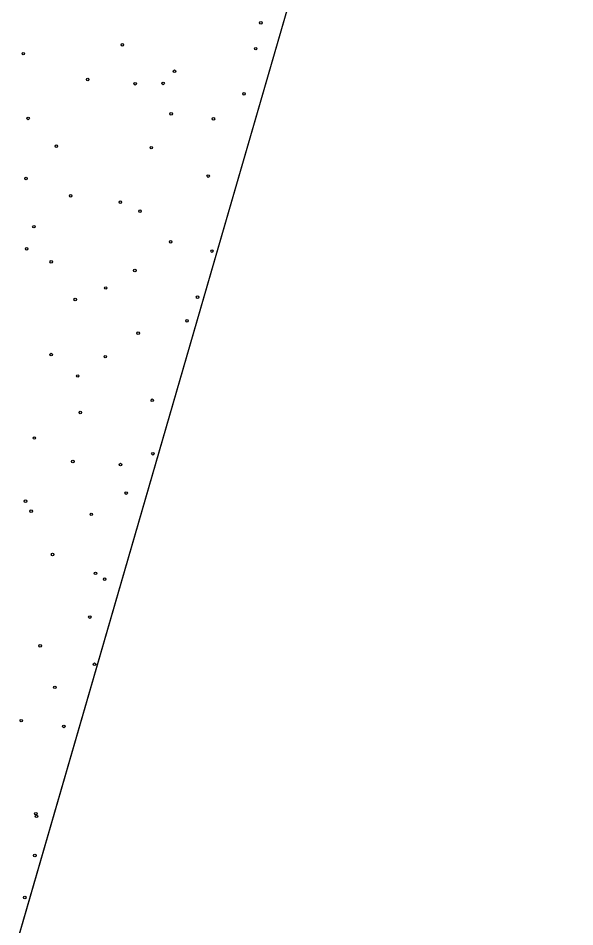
# Model space of a CAD drawing. Header units: metres. Extents: x 3206 to 3701, y 9896 to 11410.
# Drawn here: x 3593.9 to 3680.6, y 11000.9 to 11142.5 of the extents above; entities that cross this region are included whole.
import ezdxf

# ---------------------------------------------------------------- set-up
doc = ezdxf.new("R2010")
doc.units = ezdxf.units.M
doc.layers.add('BOUNDARY', color=7, linetype='Continuous')
doc.layers.add('GROUND', color=7, linetype='Continuous')

# ---------------------------------------------------------------- blocks, each defined once
blk = doc.blocks.new('МОЖЖЕВЕЛЬНИК_СКАЛЬНЫЙ')
blk.add_circle((0, 0), 0.2)
blk = doc.blocks.new('ЧЕРЕМУХА_ШУБЕРТ')
blk.add_circle((0, 0), 0.2)
blk = doc.blocks.new('КЛЕН_САХАРИСТЫЙ')
blk.add_circle((0, 0), 0.2)
blk = doc.blocks.new('БЕРЕЗА_ПОЛЕЗНАЯ')
blk.add_circle((0, 0), 0.2)

msp = doc.modelspace()

# ---------------------------------------------------------------- linework, layer by layer
at = {"layer": 'BOUNDARY'}
msp.add_lwpolyline([(3253.02, 9915.67), (3233.6, 10020.11), (3233.04, 10027.23), (3225.68, 10139.96), (3262.08, 10325.26), (3335.84, 10689.44), (3351.1, 10763.68), (3367.77, 10831.23), (3377.81, 10869.11), (3520.39, 11207.45), (3551.17, 11273.83), (3554.01, 11279.37), (3611.72, 11390.17), (3639.44, 11373.13), (3680.64, 11298.58), (3281.25, 9920.2)], close=True, dxfattribs=at)
at = {"layer": 'GROUND'}
msp.add_lwpolyline([(3640.23, 11159.13), (3528.06, 10772.02)], dxfattribs=at)

# ---------------------------------------------------------------- block references
at = {"layer": 'BUSH'}
for p in [(3610.15, 11138.3), (3630.92, 11137.71), (3594.72, 11136.92), (3618.27, 11134.18), (3604.75, 11132.9), (3612.15, 11132.24), (3629.1, 11130.66), (3617.75, 11127.55), (3595.46, 11126.84), (3624.33, 11126.78), (3599.87, 11122.52), (3614.66, 11122.28), (3623.53, 11117.85), (3595.14, 11117.48), (3602.09, 11114.78), (3612.89, 11112.39), (3596.37, 11109.97), (3617.67, 11107.6), (3624.11, 11106.17), (3599.07, 11104.48), (3612.09, 11103.14), (3602.81, 11098.63), (3620.22, 11095.29), (3612.61, 11093.37), (3599.05, 11090.04), (3607.49, 11089.72), (3614.81, 11082.92), (3603.6, 11081.01), (3596.44, 11077.04), (3614.91, 11074.59), (3602.43, 11073.39), (3610.75, 11068.46), (3595.95, 11065.65), (3605.31, 11065.15), (3599.28, 11058.88), (3607.39, 11055.04), (3605.08, 11049.14), (3597.35, 11044.65), (3605.8, 11041.79), (3599.64, 11038.19), (3601.03, 11032.11), (3596.68, 11018.51), (3596.51, 11011.99), (3594.94, 11005.45)]:
    msp.add_blockref('МОЖЖЕВЕЛЬНИК_СКАЛЬНЫЙ', p, dxfattribs=at)
at = {"layer": 'TREE'}
for name, p in [('БЕРЕЗА_ПОЛЕЗНАЯ', (3631.71, 11141.72)), ('КЛЕН_САХАРИСТЫЙ', (3616.49, 11132.29)), ('ЧЕРЕМУХА_ШУБЕРТ', (3609.84, 11113.78)), ('КЛЕН_САХАРИСТЫЙ', (3595.24, 11106.52)), ('БЕРЕЗА_ПОЛЕЗНАЯ', (3607.55, 11100.42)), ('БЕРЕЗА_ПОЛЕЗНАЯ', (3621.87, 11098.98)), ('КЛЕН_САХАРИСТЫЙ', (3603.19, 11086.71)), ('ЧЕРЕМУХА_ШУБЕРТ', (3609.87, 11072.9)), ('ЧЕРЕМУХА_ШУБЕРТ', (3595.05, 11067.19)), ('КЛЕН_САХАРИСТЫЙ', (3605.96, 11055.95)), ('ЧЕРЕМУХА_ШУБЕРТ', (3594.4, 11033)), ('БЕРЕЗА_ПОЛЕЗНАЯ', (3596.77, 11018.11))]:
    msp.add_blockref(name, p, dxfattribs=at)

doc.saveas('drawing.dxf')
